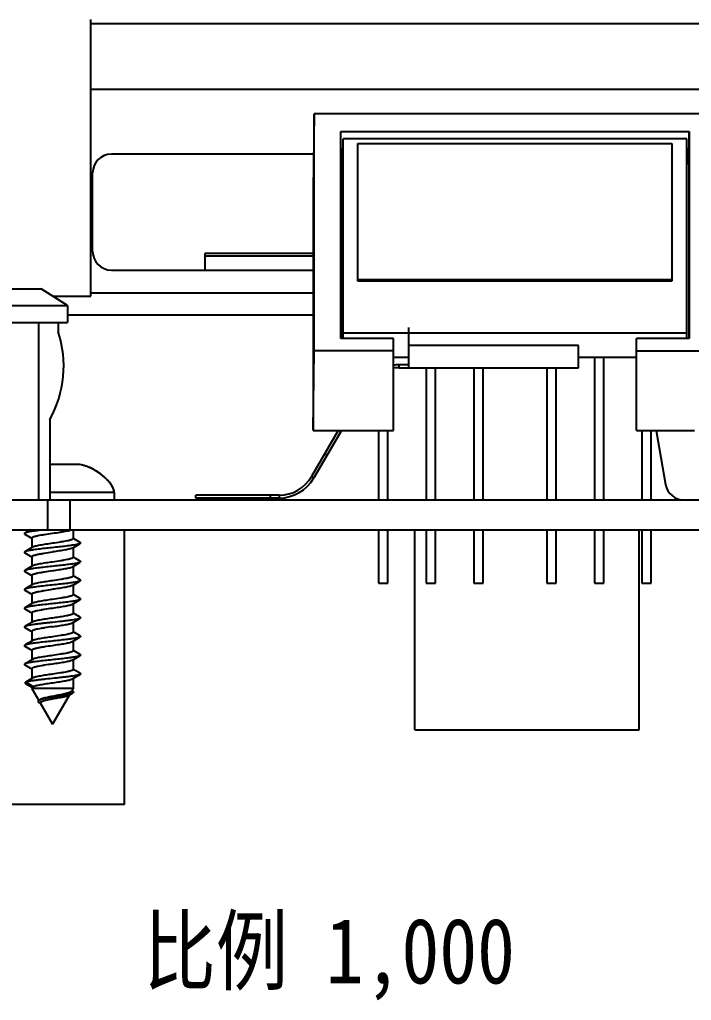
# Model space of a CAD drawing. Extents: x 0 to 420, y -74 to 297.
# Drawn here: x 65.9 to 101.9, y 116.5 to 168.9 of the extents above; entities that cross this region are included whole.
import ezdxf

# ---------------------------------------------------------------- set-up
doc = ezdxf.new("R2010")
doc.units = 0
doc.header["$LTSCALE"] = 23.1
doc.layers.get('0').update_dxf_attribs({"linetype": 'CONTINUOUS'})
doc.layers.add('02___PRT_ALL_AXES', color=7, linetype='CONTINUOUS')
doc.styles.get("Standard").update_dxf_attribs({"font": 'txt', "width": 0.85})

msp = doc.modelspace()

# ---------------------------------------------------------------- linework, layer by layer
at = {"color": 7, "linetype": 'CONTINUOUS'}
for p, q in [((69.748, 154.128), (69.748, 168.928)), ((69.748, 168.728), (118.848, 168.728)), ((69.748, 165.215), (113.348, 165.215)), ((81.707, 163.88), (81.648, 159.828)), ((81.707, 151.207), (81.707, 163.88)), ((103.166, 163.88), (81.707, 163.88)), ((83.148, 161.222), (83.124, 162.942)), ((83.124, 151.872), (83.124, 162.942)), ((83.124, 162.942), (101.773, 162.942)), ((101.748, 161.222), (101.773, 162.942)), ((101.773, 162.942), (101.773, 151.872)), ((83.248, 151.872), (83.248, 162.557)), ((101.648, 162.557), (83.248, 162.557)), ((84.048, 154.929), (84.048, 162.295)), ((84.048, 162.295), (100.848, 162.295)), ((100.848, 162.295), (100.848, 154.929)), ((101.648, 151.872), (101.648, 162.557)), ((81.676, 161.728), (70.848, 161.728)), ((83.148, 161.222), (83.248, 161.222)), ((83.148, 151.872), (83.148, 161.222)), ((101.648, 161.222), (101.748, 161.222)), ((101.748, 161.222), (101.748, 151.872)), ((69.848, 156.528), (69.848, 160.728)), ((81.648, 159.828), (81.648, 146.952)), ((75.848, 156.423), (75.848, 155.528)), ((81.648, 156.423), (75.848, 156.423)), ((81.648, 156.273), (75.848, 156.273)), ((70.848, 155.528), (81.648, 155.528)), ((100.848, 155.01), (84.048, 155.01)), ((100.848, 154.929), (84.048, 154.929)), ((54.798, 154.528), (67.098, 154.528)), ((68.498, 153.628), (67.098, 154.528)), ((81.648, 154.287), (69.748, 154.287)), ((67.72, 154.128), (69.748, 154.128)), ((53.398, 153.628), (68.498, 153.628)), ((68.498, 153.628), (68.498, 152.728)), ((53.398, 152.728), (68.498, 152.728)), ((66.948, 152.728), (66.948, 143.228)), ((67.998, 152.728), (67.998, 152.228)), ((68.498, 153.128), (81.648, 153.128)), ((83.248, 152.175), (101.648, 152.175)), ((85.948, 151.872), (83.124, 151.872)), ((85.948, 146.952), (85.948, 151.872)), ((101.773, 151.872), (98.948, 151.872)), ((98.948, 146.952), (98.948, 151.872)), ((81.648, 146.952), (81.707, 151.207)), ((85.948, 151.207), (81.707, 151.207)), ((98.948, 151.207), (103.83, 151.207)), ((85.948, 150.865), (86.748, 150.865)), ((95.848, 150.865), (98.948, 150.865)), ((96.698, 150.865), (96.698, 143.228)), ((97.198, 143.228), (97.198, 150.865)), ((86.748, 150.455), (86.248, 150.455)), ((86.248, 150.305), (86.248, 150.455)), ((87.698, 150.305), (87.698, 143.228)), ((88.198, 143.228), (88.198, 150.305)), ((90.248, 150.305), (90.248, 143.228)), ((90.748, 143.228), (90.748, 150.305)), ((94.148, 150.305), (94.148, 143.228)), ((94.648, 143.228), (94.648, 150.305)), ((67.548, 147.528), (67.548, 143.228)), ((82.985, 146.952), (81.558, 144.482)), ((81.648, 146.952), (85.948, 146.952)), ((85.148, 146.952), (85.148, 143.228)), ((85.648, 143.228), (85.648, 146.952)), ((98.948, 146.952), (102.053, 146.952)), ((99.248, 146.952), (99.248, 143.228)), ((99.748, 143.228), (99.748, 146.952)), ((100.002, 146.952), (100.513, 144.055)), ((82.388, 145.619), (82.258, 145.694)), ((68.189, 145.128), (67.548, 145.128)), ((68.849, 145.128), (68.302, 145.128)), ((68.302, 145.128), (68.302, 145.127)), ((68.998, 145.128), (68.902, 145.128)), ((68.902, 145.128), (68.902, 145.127)), ((81.558, 144.482), (81.688, 144.407)), ((70.961, 143.821), (70.908, 143.939)), ((70.998, 143.628), (67.548, 143.628)), ((70.998, 143.628), (70.998, 143.228)), ((79.826, 143.482), (75.371, 143.482)), ((75.371, 143.332), (75.371, 143.482)), ((79.371, 143.332), (79.371, 143.482)), ((79.826, 143.482), (79.826, 143.332)), ((31.698, 143.228), (153.198, 143.228)), ((67.448, 141.628), (67.448, 143.228)), ((68.648, 141.628), (68.648, 143.228)), ((31.698, 141.628), (153.198, 141.628)), ((66.513, 141.628), (66.223, 141.457)), ((66.223, 141.399), (66.518, 141.225)), ((66.518, 141.225), (66.598, 141.178)), ((68.88, 141.13), (68.798, 141.179)), ((71.548, 126.928), (71.548, 141.628)), ((85.148, 141.628), (85.148, 138.778)), ((85.648, 138.778), (85.648, 141.628)), ((87.098, 130.928), (87.098, 141.628)), ((87.698, 141.628), (87.698, 138.778)), ((88.198, 138.778), (88.198, 141.628)), ((90.248, 141.628), (90.248, 138.778)), ((90.748, 138.778), (90.748, 141.628)), ((94.148, 141.628), (94.148, 138.778)), ((94.648, 138.778), (94.648, 141.628)), ((96.698, 141.628), (96.698, 138.778)), ((97.198, 138.778), (97.198, 141.628)), ((99.098, 130.928), (99.098, 141.628)), ((99.248, 141.628), (99.248, 138.778)), ((99.748, 138.778), (99.748, 141.628)), ((69.173, 140.957), (68.88, 141.13)), ((66.223, 140.399), (66.518, 140.225)), ((66.518, 140.225), (66.598, 140.178)), ((68.88, 140.13), (68.798, 140.179)), ((69.173, 139.957), (68.88, 140.13)), ((66.223, 139.399), (66.518, 139.225)), ((66.518, 139.225), (66.598, 139.178)), ((68.88, 139.13), (68.798, 139.179)), ((69.173, 138.957), (68.88, 139.13)), ((85.148, 138.778), (85.648, 138.778)), ((87.698, 138.778), (88.198, 138.778)), ((90.248, 138.778), (90.748, 138.778)), ((94.148, 138.778), (94.648, 138.778)), ((96.698, 138.778), (97.198, 138.778)), ((99.248, 138.778), (99.748, 138.778)), ((66.223, 138.399), (66.518, 138.225)), ((66.518, 138.225), (66.598, 138.178)), ((68.88, 138.13), (68.798, 138.179)), ((69.173, 137.957), (68.88, 138.13)), ((66.223, 137.399), (66.518, 137.225)), ((66.518, 137.225), (66.598, 137.178)), ((68.88, 137.13), (68.798, 137.179)), ((69.173, 136.957), (68.88, 137.13)), ((68.765, 136.658), (68.744, 136.647)), ((68.765, 136.658), (69.03, 136.815)), ((69.03, 136.815), (69.173, 136.899)), ((69.173, 136.899), (69.125, 136.878)), ((66.223, 136.399), (66.518, 136.225)), ((66.518, 136.225), (66.598, 136.178)), ((68.88, 136.13), (68.798, 136.179)), ((69.173, 135.957), (68.88, 136.13)), ((66.223, 135.399), (66.518, 135.225)), ((66.518, 135.225), (66.598, 135.178)), ((68.88, 135.13), (68.798, 135.179)), ((69.173, 134.957), (68.88, 135.13)), ((66.223, 134.399), (66.518, 134.225)), ((66.518, 134.225), (66.598, 134.178)), ((68.88, 134.13), (68.798, 134.179)), ((69.173, 133.957), (68.88, 134.13)), ((66.272, 133.478), (66.253, 133.469)), ((66.255, 133.41), (66.595, 133.212)), ((66.507, 133.621), (66.271, 133.48)), ((66.272, 133.478), (66.652, 133.709)), ((66.652, 133.247), (66.272, 133.478)), ((68.798, 133.134), (66.598, 133.134)), ((68.583, 132.787), (68.784, 132.905)), ((68.789, 132.98), (68.731, 133.015)), ((67.025, 132.539), (66.963, 132.499)), ((66.975, 132.394), (67.052, 132.348)), ((87.098, 130.928), (99.098, 130.928)), ((71.548, 126.928), (58.648, 126.928))]:
    msp.add_line(p, q, dxfattribs=at)
at = {"color": 3, "linetype": 'CONTINUOUS'}
for p, q in [((86.748, 152.462), (86.748, 150.305)), ((95.848, 151.487), (86.748, 151.487)), ((95.848, 150.305), (95.848, 151.487)), ((86.248, 150.305), (95.848, 150.305)), ((83.158, 146.952), (81.688, 144.407)), ((79.826, 143.332), (75.371, 143.332))]:
    msp.add_line(p, q, dxfattribs=at)
at = {"color": 7, "linetype": 'CONTINUOUS'}
for points in [[(70.908, 143.939), (70.838, 144.056), (70.751, 144.175), (70.647, 144.294), (70.525, 144.415), (70.383, 144.538), (70.217, 144.662), (70.024, 144.787), (69.795, 144.911), (69.528, 145.023), (69.246, 145.102), (68.998, 145.128)], [(70.998, 143.628), (70.992, 143.703), (70.961, 143.821)], [(66.631, 140.698), (66.365, 140.541), (66.223, 140.457)], [(68.765, 140.658), (69.03, 140.815), (69.173, 140.899)], [(66.631, 139.698), (66.365, 139.541), (66.223, 139.457)], [(68.765, 139.658), (69.03, 139.815), (69.173, 139.899)], [(66.631, 138.698), (66.365, 138.541), (66.223, 138.457)], [(68.765, 138.658), (69.03, 138.815), (69.173, 138.899)], [(66.631, 137.698), (66.365, 137.541), (66.223, 137.457)], [(68.765, 137.658), (69.03, 137.815), (69.173, 137.899)], [(66.631, 136.698), (66.365, 136.541), (66.223, 136.457)], [(66.631, 135.698), (66.365, 135.541), (66.223, 135.457)], [(68.765, 135.658), (69.03, 135.815), (69.173, 135.899)], [(68.765, 134.658), (69.03, 134.815), (69.173, 134.899)], [(66.631, 134.698), (66.365, 134.541), (66.223, 134.457)], [(68.765, 133.658), (69.03, 133.815), (69.173, 133.899)]]:
    msp.add_lwpolyline(points, dxfattribs=at)
for centre, radius, start, end in [((70.848, 160.728), 1, 90, 180), ((70.848, 156.528), 1, 180, 270), ((62.484, 150.385), 5.815, 330.5765, 18.4853), ((86.248, 148.305), 2.15, 90, 98.0113), ((68.192, 139.485), 5.643, 88.8874, 90.033), ((68.849, 143.818), 1.31, 87.6921, 89.9817), ((79.826, 145.482), 2, 270, 330), ((101.498, 144.228), 1, 190, 270)]:
    msp.add_arc(centre, radius, start, end, dxfattribs=at)
at = {"color": 3, "linetype": 'CONTINUOUS'}
for centre, radius, start, end in [((86.248, 148.305), 2, 90, 98.624), ((79.826, 145.482), 2.15, 270, 330)]:
    msp.add_arc(centre, radius, start, end, dxfattribs=at)
at = {"color": 7, "linetype": 'CONTINUOUS'}
for points, knots in [([(70.989, 143.721), (70.978, 143.774), (70.943, 143.876), (70.867, 144.017), (70.775, 144.148), (70.636, 144.311), (70.442, 144.496), (70.187, 144.69), (69.913, 144.857), (69.623, 144.994), (69.368, 145.079), (69.158, 145.12), (69.052, 145.128), (68.998, 145.128)], [0, 0, 0, 0, 0.062467, 0.124965, 0.187473, 0.249985, 0.374949, 0.499938, 0.624939, 0.749947, 0.874915, 0.937478, 1, 1, 1, 1]), ([(66.223, 141.457), (66.219, 141.455), (66.212, 141.451), (66.204, 141.444), (66.199, 141.436), (66.198, 141.428), (66.199, 141.42), (66.204, 141.413), (66.212, 141.406), (66.219, 141.402), (66.223, 141.399)], [0, 0, 0, 0, 0.164194, 0.297955, 0.406547, 0.500006, 0.593472, 0.702049, 0.835783, 1, 1, 1, 1]), ([(67.234, 141.628), (67.114, 141.615), (66.939, 141.595), (66.718, 141.565), (66.576, 141.544), (66.455, 141.523), (66.355, 141.503), (66.287, 141.484), (66.246, 141.469), (66.23, 141.461), (66.223, 141.457)], [0, 0, 0, 0, 0.354409, 0.511606, 0.651696, 0.772272, 0.871337, 0.947428, 0.976641, 1, 1, 1, 1]), ([(66.598, 141.197), (66.598, 141.21), (66.613, 141.225), (66.632, 141.237), (66.652, 141.248), (66.685, 141.261), (66.731, 141.277), (66.786, 141.292), (66.85, 141.308), (66.951, 141.329), (67.094, 141.356), (67.354, 141.398), (67.558, 141.427), (67.698, 141.447)], [0, 0, 0, 0, 0.033021, 0.045431, 0.059772, 0.094414, 0.137068, 0.187528, 0.24545, 0.310354, 0.458795, 0.627494, 1, 1, 1, 1]), ([(67.698, 141.447), (67.838, 141.468), (68.041, 141.497), (68.299, 141.539), (68.418, 141.56), (68.473, 141.572)], [0, 0, 0, 0, 0.539687, 0.784369, 1, 1, 1, 1]), ([(68.798, 141.159), (68.798, 141.147), (68.783, 141.132), (68.765, 141.12), (68.744, 141.109), (68.712, 141.095), (68.666, 141.08), (68.61, 141.064), (68.546, 141.049), (68.445, 141.027), (68.302, 141.001), (68.043, 140.959), (67.839, 140.93), (67.698, 140.909)], [0, 0, 0, 0, 0.033019, 0.045428, 0.059769, 0.09441, 0.137065, 0.187526, 0.245449, 0.310354, 0.458795, 0.627494, 1, 1, 1, 1]), ([(68.473, 141.572), (68.515, 141.58), (68.59, 141.597), (68.664, 141.617), (68.696, 141.628)], [0, 0, 0, 0, 0.559668, 1, 1, 1, 1]), ([(69.173, 140.899), (69.164, 140.894), (69.141, 140.884), (69.101, 140.87), (69.051, 140.857), (68.964, 140.837), (68.832, 140.814), (68.61, 140.781), (68.315, 140.745), (67.952, 140.705), (67.571, 140.665), (67.199, 140.625), (66.906, 140.59), (66.695, 140.562), (66.56, 140.542), (66.444, 140.521), (66.349, 140.501), (66.285, 140.484), (66.245, 140.469), (66.23, 140.461), (66.223, 140.457)], [0, 0, 0, 0, 0.010763, 0.024901, 0.042427, 0.063265, 0.114357, 0.176806, 0.287759, 0.412844, 0.543739, 0.671718, 0.788256, 0.839776, 0.885641, 0.92511, 0.957572, 0.982587, 0.992237, 1, 1, 1, 1]), ([(67.698, 140.909), (67.579, 140.892), (67.404, 140.867), (67.178, 140.831), (67.027, 140.805), (66.895, 140.78), (66.784, 140.754), (66.707, 140.732), (66.659, 140.713), (66.639, 140.703), (66.631, 140.698)], [0, 0, 0, 0, 0.331658, 0.486345, 0.628056, 0.753056, 0.858169, 0.940929, 0.973445, 1, 1, 1, 1]), ([(68.765, 140.658), (68.757, 140.653), (68.738, 140.644), (68.69, 140.625), (68.612, 140.603), (68.502, 140.577), (68.369, 140.551), (68.218, 140.525), (67.992, 140.49), (67.817, 140.465), (67.698, 140.447)], [0, 0, 0, 0, 0.026553, 0.059069, 0.141823, 0.246935, 0.371936, 0.513648, 0.668332, 1, 1, 1, 1]), ([(69.173, 140.957), (69.177, 140.955), (69.184, 140.951), (69.192, 140.944), (69.197, 140.936), (69.199, 140.928), (69.197, 140.92), (69.192, 140.913), (69.184, 140.906), (69.177, 140.902), (69.173, 140.899)], [0, 0, 0, 0, 0.164166, 0.297917, 0.406543, 0.500011, 0.593491, 0.702091, 0.835799, 1, 1, 1, 1]), ([(66.223, 140.457), (66.219, 140.455), (66.212, 140.451), (66.204, 140.443), (66.199, 140.436), (66.198, 140.428), (66.199, 140.42), (66.204, 140.413), (66.212, 140.406), (66.219, 140.402), (66.223, 140.399)], [0, 0, 0, 0, 0.164171, 0.297893, 0.406514, 0.499997, 0.593478, 0.702106, 0.835838, 1, 1, 1, 1]), ([(66.598, 140.197), (66.598, 140.21), (66.613, 140.225), (66.632, 140.237), (66.652, 140.248), (66.685, 140.261), (66.731, 140.277), (66.786, 140.292), (66.85, 140.308), (66.951, 140.329), (67.095, 140.356), (67.354, 140.398), (67.558, 140.427), (67.698, 140.447)], [0, 0, 0, 0, 0.033033, 0.045446, 0.059792, 0.094443, 0.137103, 0.187572, 0.245501, 0.310411, 0.458852, 0.627538, 1, 1, 1, 1]), ([(68.798, 140.159), (68.798, 140.147), (68.783, 140.132), (68.765, 140.12), (68.744, 140.109), (68.712, 140.095), (68.666, 140.08), (68.61, 140.064), (68.546, 140.049), (68.445, 140.027), (68.302, 140.001), (68.043, 139.959), (67.839, 139.93), (67.698, 139.909)], [0, 0, 0, 0, 0.033022, 0.045433, 0.059775, 0.09442, 0.137078, 0.187543, 0.245472, 0.310381, 0.458824, 0.627512, 1, 1, 1, 1]), ([(69.173, 139.899), (69.164, 139.894), (69.141, 139.884), (69.101, 139.87), (69.051, 139.857), (68.964, 139.837), (68.832, 139.814), (68.61, 139.781), (68.315, 139.745), (67.952, 139.705), (67.571, 139.665), (67.199, 139.625), (66.906, 139.59), (66.695, 139.562), (66.56, 139.542), (66.444, 139.521), (66.349, 139.501), (66.285, 139.484), (66.245, 139.469), (66.23, 139.461), (66.223, 139.457)], [0, 0, 0, 0, 0.010761, 0.024901, 0.042425, 0.063265, 0.114357, 0.176805, 0.287759, 0.412843, 0.543739, 0.671718, 0.788256, 0.839778, 0.885641, 0.92511, 0.957574, 0.982588, 0.992239, 1, 1, 1, 1]), ([(67.698, 139.909), (67.579, 139.892), (67.404, 139.867), (67.178, 139.831), (67.027, 139.805), (66.895, 139.78), (66.784, 139.754), (66.707, 139.732), (66.659, 139.713), (66.639, 139.703), (66.631, 139.698)], [0, 0, 0, 0, 0.331666, 0.486355, 0.628064, 0.753058, 0.85817, 0.940929, 0.973447, 1, 1, 1, 1]), ([(67.698, 139.447), (67.817, 139.465), (67.992, 139.49), (68.218, 139.525), (68.369, 139.551), (68.502, 139.577), (68.612, 139.603), (68.69, 139.625), (68.738, 139.644), (68.757, 139.653), (68.765, 139.658)], [0, 0, 0, 0, 0.33166, 0.486342, 0.628051, 0.75305, 0.858166, 0.940927, 0.973445, 1, 1, 1, 1]), ([(69.173, 139.957), (69.177, 139.955), (69.184, 139.951), (69.192, 139.944), (69.197, 139.936), (69.199, 139.928), (69.197, 139.92), (69.192, 139.913), (69.184, 139.906), (69.177, 139.902), (69.173, 139.899)], [0, 0, 0, 0, 0.164219, 0.297943, 0.406521, 0.49999, 0.593449, 0.702047, 0.83581, 1, 1, 1, 1]), ([(66.223, 139.457), (66.219, 139.455), (66.212, 139.451), (66.204, 139.444), (66.199, 139.436), (66.198, 139.428), (66.199, 139.42), (66.204, 139.413), (66.212, 139.406), (66.219, 139.402), (66.223, 139.399)], [0, 0, 0, 0, 0.164173, 0.297931, 0.406551, 0.500014, 0.59349, 0.702081, 0.835788, 1, 1, 1, 1]), ([(66.598, 139.197), (66.598, 139.21), (66.613, 139.225), (66.632, 139.237), (66.652, 139.248), (66.685, 139.261), (66.731, 139.277), (66.786, 139.292), (66.85, 139.308), (66.951, 139.329), (67.094, 139.356), (67.354, 139.398), (67.558, 139.427), (67.698, 139.447)], [0, 0, 0, 0, 0.033016, 0.045426, 0.059765, 0.094406, 0.137061, 0.187523, 0.245449, 0.310355, 0.458795, 0.627492, 1, 1, 1, 1]), ([(68.798, 139.159), (68.798, 139.147), (68.783, 139.132), (68.765, 139.12), (68.744, 139.109), (68.712, 139.095), (68.666, 139.08), (68.61, 139.064), (68.546, 139.049), (68.445, 139.027), (68.302, 139.001), (68.043, 138.959), (67.839, 138.93), (67.698, 138.909)], [0, 0, 0, 0, 0.033021, 0.045431, 0.059772, 0.094414, 0.137065, 0.187524, 0.245447, 0.310351, 0.458792, 0.627492, 1, 1, 1, 1]), ([(69.173, 138.899), (69.164, 138.894), (69.141, 138.884), (69.101, 138.87), (69.051, 138.857), (68.964, 138.837), (68.832, 138.814), (68.61, 138.781), (68.315, 138.745), (67.952, 138.705), (67.571, 138.665), (67.199, 138.625), (66.906, 138.59), (66.695, 138.562), (66.56, 138.542), (66.444, 138.521), (66.349, 138.501), (66.285, 138.484), (66.245, 138.469), (66.23, 138.461), (66.223, 138.457)], [0, 0, 0, 0, 0.010763, 0.024902, 0.042427, 0.063266, 0.114358, 0.176807, 0.287759, 0.412844, 0.54374, 0.671719, 0.788256, 0.839778, 0.885643, 0.92511, 0.957574, 0.982589, 0.992239, 1, 1, 1, 1]), ([(67.698, 138.909), (67.579, 138.892), (67.404, 138.867), (67.178, 138.831), (67.027, 138.805), (66.895, 138.78), (66.784, 138.754), (66.707, 138.732), (66.659, 138.713), (66.639, 138.703), (66.631, 138.698)], [0, 0, 0, 0, 0.331667, 0.48636, 0.628075, 0.753072, 0.858181, 0.940933, 0.973447, 1, 1, 1, 1]), ([(68.765, 138.658), (68.757, 138.653), (68.738, 138.644), (68.69, 138.625), (68.612, 138.603), (68.502, 138.577), (68.369, 138.551), (68.218, 138.525), (67.992, 138.49), (67.817, 138.465), (67.698, 138.447)], [0, 0, 0, 0, 0.026553, 0.059069, 0.141823, 0.246935, 0.371936, 0.513648, 0.668332, 1, 1, 1, 1]), ([(69.173, 138.957), (69.177, 138.955), (69.184, 138.951), (69.192, 138.943), (69.197, 138.936), (69.199, 138.928), (69.197, 138.92), (69.192, 138.913), (69.184, 138.906), (69.177, 138.902), (69.173, 138.899)], [0, 0, 0, 0, 0.164187, 0.297898, 0.406505, 0.499988, 0.593461, 0.702091, 0.835837, 1, 1, 1, 1]), ([(66.223, 138.457), (66.219, 138.455), (66.212, 138.451), (66.204, 138.444), (66.199, 138.436), (66.198, 138.428), (66.199, 138.42), (66.204, 138.413), (66.212, 138.406), (66.219, 138.402), (66.223, 138.399)], [0, 0, 0, 0, 0.164207, 0.297961, 0.40654, 0.500001, 0.593463, 0.70204, 0.835789, 1, 1, 1, 1]), ([(66.598, 138.197), (66.598, 138.21), (66.613, 138.225), (66.632, 138.237), (66.652, 138.248), (66.685, 138.261), (66.731, 138.277), (66.786, 138.292), (66.85, 138.308), (66.951, 138.329), (67.094, 138.356), (67.354, 138.398), (67.558, 138.427), (67.698, 138.447)], [0, 0, 0, 0, 0.033024, 0.045434, 0.059776, 0.094419, 0.137072, 0.187534, 0.245459, 0.310365, 0.458808, 0.627506, 1, 1, 1, 1]), ([(68.798, 138.159), (68.798, 138.147), (68.783, 138.132), (68.765, 138.12), (68.744, 138.109), (68.712, 138.095), (68.666, 138.08), (68.61, 138.064), (68.546, 138.049), (68.445, 138.027), (68.302, 138.001), (68.043, 137.959), (67.839, 137.93), (67.698, 137.909)], [0, 0, 0, 0, 0.033018, 0.045428, 0.059769, 0.094412, 0.137068, 0.187532, 0.245461, 0.310368, 0.458808, 0.627499, 1, 1, 1, 1]), ([(69.173, 137.899), (69.164, 137.894), (69.141, 137.884), (69.101, 137.87), (69.051, 137.857), (68.964, 137.837), (68.832, 137.814), (68.61, 137.781), (68.315, 137.745), (67.952, 137.705), (67.571, 137.665), (67.199, 137.625), (66.906, 137.59), (66.695, 137.562), (66.56, 137.542), (66.444, 137.521), (66.349, 137.501), (66.285, 137.484), (66.245, 137.469), (66.23, 137.461), (66.223, 137.457)], [0, 0, 0, 0, 0.010764, 0.024901, 0.042428, 0.063266, 0.114357, 0.176807, 0.287759, 0.412844, 0.54374, 0.671718, 0.788256, 0.839777, 0.885643, 0.92511, 0.957572, 0.982589, 0.992238, 1, 1, 1, 1]), ([(67.698, 137.909), (67.579, 137.892), (67.404, 137.867), (67.178, 137.831), (67.027, 137.805), (66.895, 137.78), (66.784, 137.754), (66.707, 137.732), (66.659, 137.713), (66.639, 137.703), (66.631, 137.698)], [0, 0, 0, 0, 0.331664, 0.486347, 0.628054, 0.75305, 0.858166, 0.940927, 0.973445, 1, 1, 1, 1]), ([(67.698, 137.447), (67.817, 137.465), (67.992, 137.49), (68.218, 137.525), (68.369, 137.551), (68.502, 137.577), (68.612, 137.603), (68.69, 137.625), (68.738, 137.644), (68.757, 137.653), (68.765, 137.658)], [0, 0, 0, 0, 0.331665, 0.486349, 0.628055, 0.753051, 0.858166, 0.940927, 0.973446, 1, 1, 1, 1]), ([(69.173, 137.957), (69.177, 137.955), (69.184, 137.951), (69.192, 137.943), (69.197, 137.936), (69.199, 137.928), (69.197, 137.92), (69.192, 137.913), (69.184, 137.906), (69.177, 137.902), (69.173, 137.899)], [0, 0, 0, 0, 0.164162, 0.297903, 0.406534, 0.500009, 0.593493, 0.702105, 0.835819, 1, 1, 1, 1]), ([(66.223, 137.457), (66.219, 137.455), (66.212, 137.451), (66.204, 137.444), (66.199, 137.436), (66.198, 137.428), (66.199, 137.42), (66.204, 137.413), (66.212, 137.406), (66.219, 137.402), (66.223, 137.399)], [0, 0, 0, 0, 0.164215, 0.297925, 0.406511, 0.499986, 0.593447, 0.702063, 0.835823, 1, 1, 1, 1]), ([(66.598, 137.197), (66.598, 137.21), (66.613, 137.225), (66.632, 137.237), (66.652, 137.248), (66.685, 137.261), (66.731, 137.277), (66.786, 137.292), (66.85, 137.308), (66.951, 137.329), (67.094, 137.356), (67.354, 137.398), (67.558, 137.427), (67.698, 137.447)], [0, 0, 0, 0, 0.033019, 0.04543, 0.059771, 0.094414, 0.137071, 0.187536, 0.245465, 0.310373, 0.458813, 0.627502, 1, 1, 1, 1]), ([(68.744, 137.109), (68.723, 137.099), (68.671, 137.081), (68.581, 137.057), (68.47, 137.032), (68.34, 137.008), (68.194, 136.983), (67.978, 136.95), (67.811, 136.926), (67.698, 136.909)], [0, 0, 0, 0, 0.066192, 0.153913, 0.261556, 0.386783, 0.526702, 0.677986, 1, 1, 1, 1]), ([(68.798, 137.159), (68.798, 137.155), (68.795, 137.145), (68.784, 137.133), (68.766, 137.12), (68.752, 137.113), (68.744, 137.109)], [0, 0, 0, 0, 0.169076, 0.37943, 0.653487, 1, 1, 1, 1]), ([(69.173, 136.957), (69.177, 136.955), (69.184, 136.951), (69.192, 136.944), (69.197, 136.936), (69.199, 136.928), (69.197, 136.92), (69.192, 136.913), (69.184, 136.906), (69.177, 136.902), (69.173, 136.899)], [0, 0, 0, 0, 0.164153, 0.297897, 0.406491, 0.49993, 0.593367, 0.701931, 0.83569, 1, 1, 1, 1]), ([(66.223, 136.457), (66.219, 136.455), (66.212, 136.451), (66.204, 136.443), (66.199, 136.436), (66.198, 136.428), (66.199, 136.42), (66.204, 136.413), (66.212, 136.406), (66.219, 136.402), (66.223, 136.399)], [0, 0, 0, 0, 0.16417, 0.297891, 0.406511, 0.499995, 0.593475, 0.702104, 0.835837, 1, 1, 1, 1]), ([(69.125, 136.878), (69.11, 136.873), (69.079, 136.864), (69.003, 136.845), (68.886, 136.823), (68.723, 136.797), (68.532, 136.772), (68.318, 136.746), (68.004, 136.711), (67.681, 136.677), (67.357, 136.642), (67.123, 136.616), (66.906, 136.59), (66.709, 136.564), (66.54, 136.539), (66.418, 136.516), (66.337, 136.498), (66.29, 136.485), (66.253, 136.472), (66.232, 136.462), (66.223, 136.457)], [0, 0, 0, 0, 0.015354, 0.033821, 0.079672, 0.136481, 0.202792, 0.276849, 0.356674, 0.524935, 0.608835, 0.689556, 0.764927, 0.832928, 0.891757, 0.939888, 0.959564, 0.976169, 0.989641, 1, 1, 1, 1]), ([(67.698, 136.447), (67.558, 136.427), (67.354, 136.398), (67.094, 136.356), (66.951, 136.329), (66.85, 136.308), (66.786, 136.292), (66.731, 136.277), (66.685, 136.261), (66.652, 136.248), (66.632, 136.237), (66.613, 136.225), (66.598, 136.21), (66.598, 136.197)], [0, 0, 0, 0, 0.372497, 0.541189, 0.689634, 0.754542, 0.812469, 0.862931, 0.905584, 0.940227, 0.954568, 0.966978, 1, 1, 1, 1]), ([(67.698, 136.909), (67.579, 136.892), (67.404, 136.867), (67.178, 136.831), (67.027, 136.805), (66.895, 136.78), (66.784, 136.754), (66.707, 136.732), (66.659, 136.713), (66.639, 136.703), (66.631, 136.698)], [0, 0, 0, 0, 0.331674, 0.486366, 0.628081, 0.753075, 0.85818, 0.940931, 0.973447, 1, 1, 1, 1]), ([(67.698, 136.447), (67.811, 136.464), (67.978, 136.488), (68.194, 136.521), (68.34, 136.546), (68.47, 136.57), (68.581, 136.595), (68.671, 136.619), (68.723, 136.637), (68.744, 136.647)], [0, 0, 0, 0, 0.322014, 0.473298, 0.613217, 0.738444, 0.846087, 0.933808, 1, 1, 1, 1]), ([(67.698, 135.909), (67.579, 135.892), (67.404, 135.867), (67.178, 135.831), (67.027, 135.805), (66.895, 135.78), (66.784, 135.754), (66.707, 135.732), (66.659, 135.713), (66.639, 135.703), (66.631, 135.698)], [0, 0, 0, 0, 0.331659, 0.486343, 0.628054, 0.753054, 0.858169, 0.940929, 0.973446, 1, 1, 1, 1]), ([(68.798, 136.159), (68.798, 136.147), (68.783, 136.132), (68.765, 136.12), (68.744, 136.109), (68.712, 136.095), (68.666, 136.08), (68.61, 136.064), (68.546, 136.049), (68.445, 136.027), (68.302, 136.001), (68.043, 135.959), (67.839, 135.93), (67.698, 135.909)], [0, 0, 0, 0, 0.033017, 0.045426, 0.059766, 0.094407, 0.137061, 0.187523, 0.245447, 0.310352, 0.458793, 0.627492, 1, 1, 1, 1]), ([(69.173, 135.957), (69.177, 135.955), (69.184, 135.951), (69.192, 135.944), (69.197, 135.936), (69.199, 135.928), (69.197, 135.92), (69.192, 135.913), (69.184, 135.906), (69.177, 135.902), (69.173, 135.899)], [0, 0, 0, 0, 0.164217, 0.297953, 0.406529, 0.499994, 0.593453, 0.702041, 0.835801, 1, 1, 1, 1]), ([(66.223, 135.457), (66.219, 135.455), (66.212, 135.451), (66.204, 135.444), (66.199, 135.436), (66.198, 135.428), (66.199, 135.42), (66.204, 135.413), (66.212, 135.406), (66.219, 135.402), (66.223, 135.399)], [0, 0, 0, 0, 0.164167, 0.297919, 0.406546, 0.500013, 0.593493, 0.702093, 0.8358, 1, 1, 1, 1]), ([(69.173, 135.899), (69.164, 135.894), (69.141, 135.884), (69.101, 135.87), (69.051, 135.857), (68.964, 135.837), (68.832, 135.814), (68.61, 135.781), (68.315, 135.745), (67.952, 135.705), (67.571, 135.665), (67.199, 135.625), (66.906, 135.59), (66.695, 135.562), (66.56, 135.542), (66.444, 135.521), (66.349, 135.501), (66.285, 135.484), (66.245, 135.469), (66.23, 135.461), (66.223, 135.457)], [0, 0, 0, 0, 0.010761, 0.024901, 0.042425, 0.063265, 0.114357, 0.176805, 0.287759, 0.412843, 0.543739, 0.671718, 0.788256, 0.839777, 0.885641, 0.92511, 0.957573, 0.982588, 0.992239, 1, 1, 1, 1]), ([(66.598, 135.197), (66.598, 135.21), (66.613, 135.225), (66.632, 135.237), (66.652, 135.248), (66.685, 135.261), (66.731, 135.277), (66.786, 135.292), (66.85, 135.308), (66.951, 135.329), (67.095, 135.356), (67.354, 135.398), (67.558, 135.427), (67.698, 135.447)], [0, 0, 0, 0, 0.033023, 0.045434, 0.059777, 0.094422, 0.13708, 0.187545, 0.245474, 0.310382, 0.458826, 0.627517, 1, 1, 1, 1]), ([(67.698, 135.447), (67.817, 135.465), (67.992, 135.49), (68.218, 135.525), (68.369, 135.551), (68.502, 135.577), (68.612, 135.603), (68.69, 135.625), (68.738, 135.644), (68.757, 135.653), (68.765, 135.658)], [0, 0, 0, 0, 0.331667, 0.486357, 0.628069, 0.753063, 0.858173, 0.940929, 0.973447, 1, 1, 1, 1]), ([(69.173, 134.899), (69.164, 134.894), (69.141, 134.884), (69.101, 134.87), (69.051, 134.857), (68.964, 134.837), (68.832, 134.814), (68.61, 134.781), (68.315, 134.745), (67.952, 134.705), (67.571, 134.665), (67.199, 134.625), (66.906, 134.59), (66.695, 134.562), (66.56, 134.542), (66.444, 134.521), (66.349, 134.501), (66.285, 134.484), (66.245, 134.469), (66.23, 134.461), (66.223, 134.457)], [0, 0, 0, 0, 0.010762, 0.024902, 0.042426, 0.063266, 0.114358, 0.176806, 0.287759, 0.412844, 0.54374, 0.671719, 0.788256, 0.839778, 0.885642, 0.92511, 0.957574, 0.982589, 0.99224, 1, 1, 1, 1]), ([(67.698, 134.909), (67.579, 134.892), (67.404, 134.867), (67.178, 134.831), (67.027, 134.805), (66.895, 134.78), (66.784, 134.754), (66.707, 134.732), (66.659, 134.713), (66.639, 134.703), (66.631, 134.698)], [0, 0, 0, 0, 0.331668, 0.486358, 0.62807, 0.753064, 0.858173, 0.940929, 0.973447, 1, 1, 1, 1]), ([(68.798, 135.159), (68.798, 135.147), (68.783, 135.132), (68.765, 135.12), (68.744, 135.108), (68.712, 135.095), (68.666, 135.08), (68.61, 135.064), (68.546, 135.049), (68.445, 135.027), (68.302, 135.001), (68.043, 134.959), (67.839, 134.93), (67.698, 134.909)], [0, 0, 0, 0, 0.033024, 0.045435, 0.059777, 0.094422, 0.13708, 0.187545, 0.245474, 0.310383, 0.458826, 0.627518, 1, 1, 1, 1]), ([(69.173, 134.957), (69.177, 134.955), (69.184, 134.951), (69.192, 134.944), (69.197, 134.936), (69.199, 134.928), (69.197, 134.92), (69.192, 134.913), (69.184, 134.906), (69.177, 134.902), (69.173, 134.899)], [0, 0, 0, 0, 0.1642, 0.297907, 0.406506, 0.499986, 0.593453, 0.70208, 0.835833, 1, 1, 1, 1]), ([(66.223, 134.457), (66.219, 134.455), (66.212, 134.451), (66.204, 134.444), (66.199, 134.436), (66.198, 134.428), (66.199, 134.42), (66.204, 134.413), (66.212, 134.406), (66.219, 134.402), (66.223, 134.399)], [0, 0, 0, 0, 0.164199, 0.297959, 0.406546, 0.500005, 0.59347, 0.702046, 0.835783, 1, 1, 1, 1]), ([(67.698, 134.447), (67.558, 134.427), (67.354, 134.398), (67.094, 134.356), (66.951, 134.329), (66.85, 134.308), (66.786, 134.292), (66.731, 134.277), (66.685, 134.261), (66.652, 134.248), (66.632, 134.237), (66.613, 134.225), (66.598, 134.21), (66.598, 134.197)], [0, 0, 0, 0, 0.372497, 0.541189, 0.689634, 0.754542, 0.812469, 0.862931, 0.905584, 0.940227, 0.954568, 0.966978, 1, 1, 1, 1]), ([(68.765, 134.658), (68.757, 134.653), (68.738, 134.644), (68.69, 134.625), (68.612, 134.603), (68.502, 134.577), (68.369, 134.551), (68.218, 134.525), (67.992, 134.49), (67.817, 134.465), (67.698, 134.447)], [0, 0, 0, 0, 0.026553, 0.059069, 0.141823, 0.246935, 0.371936, 0.513648, 0.668332, 1, 1, 1, 1]), ([(69.173, 133.899), (69.165, 133.894), (69.143, 133.885), (69.106, 133.872), (69.059, 133.859), (68.978, 133.84), (68.856, 133.818), (68.687, 133.792), (68.491, 133.766), (68.273, 133.741), (68.039, 133.715), (67.715, 133.68), (67.392, 133.646), (67.079, 133.611), (66.865, 133.585), (66.673, 133.559), (66.51, 133.534), (66.393, 133.511), (66.318, 133.493), (66.286, 133.483), (66.272, 133.478)], [0, 0, 0, 0, 0.010359, 0.023832, 0.040436, 0.060112, 0.108243, 0.167072, 0.235074, 0.310444, 0.391165, 0.475065, 0.643326, 0.723151, 0.797208, 0.863519, 0.920328, 0.966179, 0.984646, 1, 1, 1, 1]), ([(67.698, 133.909), (67.585, 133.893), (67.418, 133.869), (67.203, 133.835), (67.057, 133.811), (66.926, 133.786), (66.815, 133.762), (66.725, 133.738), (66.673, 133.719), (66.652, 133.709)], [0, 0, 0, 0, 0.322014, 0.473297, 0.613216, 0.738443, 0.846086, 0.933808, 1, 1, 1, 1]), ([(68.798, 134.159), (68.798, 134.147), (68.783, 134.132), (68.765, 134.12), (68.744, 134.109), (68.712, 134.095), (68.666, 134.08), (68.61, 134.064), (68.546, 134.049), (68.445, 134.027), (68.302, 134.001), (68.043, 133.959), (67.839, 133.93), (67.698, 133.909)], [0, 0, 0, 0, 0.033021, 0.045431, 0.059772, 0.094414, 0.137067, 0.187527, 0.245449, 0.310353, 0.458794, 0.627493, 1, 1, 1, 1]), ([(69.173, 133.957), (69.177, 133.955), (69.184, 133.951), (69.192, 133.943), (69.197, 133.936), (69.199, 133.928), (69.197, 133.92), (69.192, 133.913), (69.184, 133.906), (69.177, 133.902), (69.173, 133.899)], [0, 0, 0, 0, 0.164162, 0.297896, 0.406524, 0.500004, 0.593488, 0.702109, 0.835829, 1, 1, 1, 1]), ([(66.253, 133.469), (66.249, 133.466), (66.243, 133.462), (66.235, 133.455), (66.23, 133.448), (66.228, 133.437), (66.234, 133.426), (66.244, 133.417), (66.251, 133.413), (66.255, 133.41)], [0, 0, 0, 0, 0.160661, 0.29171, 0.398566, 0.491612, 0.694324, 0.831537, 1, 1, 1, 1]), ([(66.652, 133.247), (66.674, 133.258), (66.728, 133.276), (66.821, 133.301), (66.937, 133.326), (67.072, 133.351), (67.224, 133.377), (67.447, 133.411), (67.735, 133.453), (68.021, 133.494), (68.239, 133.529), (68.384, 133.554), (68.511, 133.579), (68.618, 133.604), (68.692, 133.626), (68.738, 133.644), (68.757, 133.653), (68.765, 133.658)], [0, 0, 0, 0, 0.033778, 0.078779, 0.134113, 0.198511, 0.270393, 0.347962, 0.512211, 0.674674, 0.750057, 0.818965, 0.879687, 0.930764, 0.971067, 0.986962, 1, 1, 1, 1]), ([(66.598, 133.218), (66.598, 133.22), (66.601, 133.225), (66.606, 133.229), (66.615, 133.235), (66.63, 133.241), (66.644, 133.245), (66.652, 133.247)], [0, 0, 0, 0, 0.128188, 0.216524, 0.326121, 0.614905, 1, 1, 1, 1]), ([(68.784, 132.905), (68.769, 132.896), (68.73, 132.879), (68.662, 132.857), (68.574, 132.835), (68.469, 132.812), (68.349, 132.789), (68.167, 132.756), (67.922, 132.716), (67.673, 132.675), (67.477, 132.64), (67.341, 132.613), (67.218, 132.587), (67.113, 132.56), (67.038, 132.535), (66.991, 132.515), (66.971, 132.504), (66.963, 132.499)], [0, 0, 0, 0, 0.028485, 0.067123, 0.11561, 0.173234, 0.23897, 0.311524, 0.470703, 0.636052, 0.71578, 0.790593, 0.858306, 0.916866, 0.964495, 0.983803, 1, 1, 1, 1]), ([(68.713, 132.986), (68.71, 132.982), (68.703, 132.972), (68.687, 132.96), (68.666, 132.948), (68.628, 132.93), (68.568, 132.908), (68.481, 132.883), (68.377, 132.857), (68.211, 132.821), (67.98, 132.776), (67.742, 132.732), (67.549, 132.693), (67.413, 132.664), (67.289, 132.635), (67.181, 132.605), (67.104, 132.579), (67.054, 132.556), (67.034, 132.545), (67.025, 132.539)], [0, 0, 0, 0, 0.008959, 0.020154, 0.033908, 0.050355, 0.091437, 0.143136, 0.204618, 0.274654, 0.433838, 0.604958, 0.689171, 0.769152, 0.842406, 0.90657, 0.959577, 0.981413, 1, 1, 1, 1]), ([(67.698, 132.589), (67.795, 132.607), (67.938, 132.632), (68.124, 132.666), (68.249, 132.69), (68.36, 132.714), (68.453, 132.737), (68.526, 132.76), (68.567, 132.778), (68.583, 132.787)], [0, 0, 0, 0, 0.325464, 0.479477, 0.621368, 0.74713, 0.853547, 0.938244, 1, 1, 1, 1]), ([(68.789, 132.98), (68.794, 132.977), (68.802, 132.972), (68.812, 132.962), (68.818, 132.953), (68.82, 132.939), (68.812, 132.925), (68.798, 132.913), (68.789, 132.908), (68.784, 132.905)], [0, 0, 0, 0, 0.157682, 0.286509, 0.392112, 0.485073, 0.690526, 0.829646, 1, 1, 1, 1]), ([(66.948, 132.489), (66.944, 132.485), (66.937, 132.478), (66.929, 132.466), (66.925, 132.454), (66.926, 132.441), (66.932, 132.429), (66.947, 132.411), (66.963, 132.401), (66.975, 132.394)], [0, 0, 0, 0, 0.133003, 0.244672, 0.342418, 0.437735, 0.543306, 0.668896, 1, 1, 1, 1]), ([(66.963, 132.499), (66.961, 132.498), (66.957, 132.495), (66.952, 132.491), (66.948, 132.489)], [0, 0, 0, 0, 0.264219, 1, 1, 1, 1]), ([(67.041, 132.366), (67.039, 132.371), (67.035, 132.381), (67.038, 132.398), (67.05, 132.413), (67.068, 132.427), (67.093, 132.441), (67.138, 132.462), (67.21, 132.485), (67.311, 132.512), (67.43, 132.538), (67.561, 132.564), (67.651, 132.581), (67.698, 132.589)], [0, 0, 0, 0, 0.021954, 0.042882, 0.06759, 0.098961, 0.13815, 0.185443, 0.303461, 0.449576, 0.61849, 0.804162, 1, 1, 1, 1])]:
    msp.add_open_spline(points, degree=3, knots=knots, dxfattribs=at)
msp.add_open_spline([(70.998, 143.628), (70.998, 143.659), (70.995, 143.691), (70.989, 143.721)], degree=3, dxfattribs=at)
at = {"layer": '02___PRT_ALL_AXES', "color": 7, "linetype": 'CONTINUOUS'}
for p, q in [((66.598, 141.197), (66.598, 140.679)), ((68.798, 141.628), (68.798, 141.159)), ((68.798, 140.678), (68.798, 140.159)), ((66.598, 140.197), (66.598, 139.679)), ((68.798, 139.678), (68.798, 139.159)), ((66.598, 139.197), (66.598, 138.679)), ((68.798, 138.678), (68.798, 138.159)), ((66.598, 138.197), (66.598, 137.679)), ((68.798, 137.678), (68.798, 137.159)), ((66.598, 137.197), (66.598, 136.679)), ((68.798, 136.678), (68.798, 136.159)), ((66.598, 136.197), (66.598, 135.679)), ((68.798, 135.678), (68.798, 135.159)), ((66.598, 135.197), (66.598, 134.679)), ((68.798, 134.678), (68.798, 134.159)), ((66.598, 134.197), (66.598, 133.677)), ((68.798, 133.678), (68.798, 133.134)), ((66.598, 133.218), (66.598, 133.134)), ((66.598, 133.134), (66.964, 132.5)), ((68.606, 132.8), (67.698, 131.228)), ((68.798, 133.134), (68.713, 132.986)), ((67.041, 132.366), (67.698, 131.228))]:
    msp.add_line(p, q, dxfattribs=at)

# ---------------------------------------------------------------- texts
at = {"color": 2, "linetype": 'CONTINUOUS', "insert": (92.448, 120.859), "char_height": 3.5, "width": 23.8, "attachment_point": 3}
msp.add_mtext('比例 1,000', dxfattribs=at)

doc.saveas('drawing.dxf')
